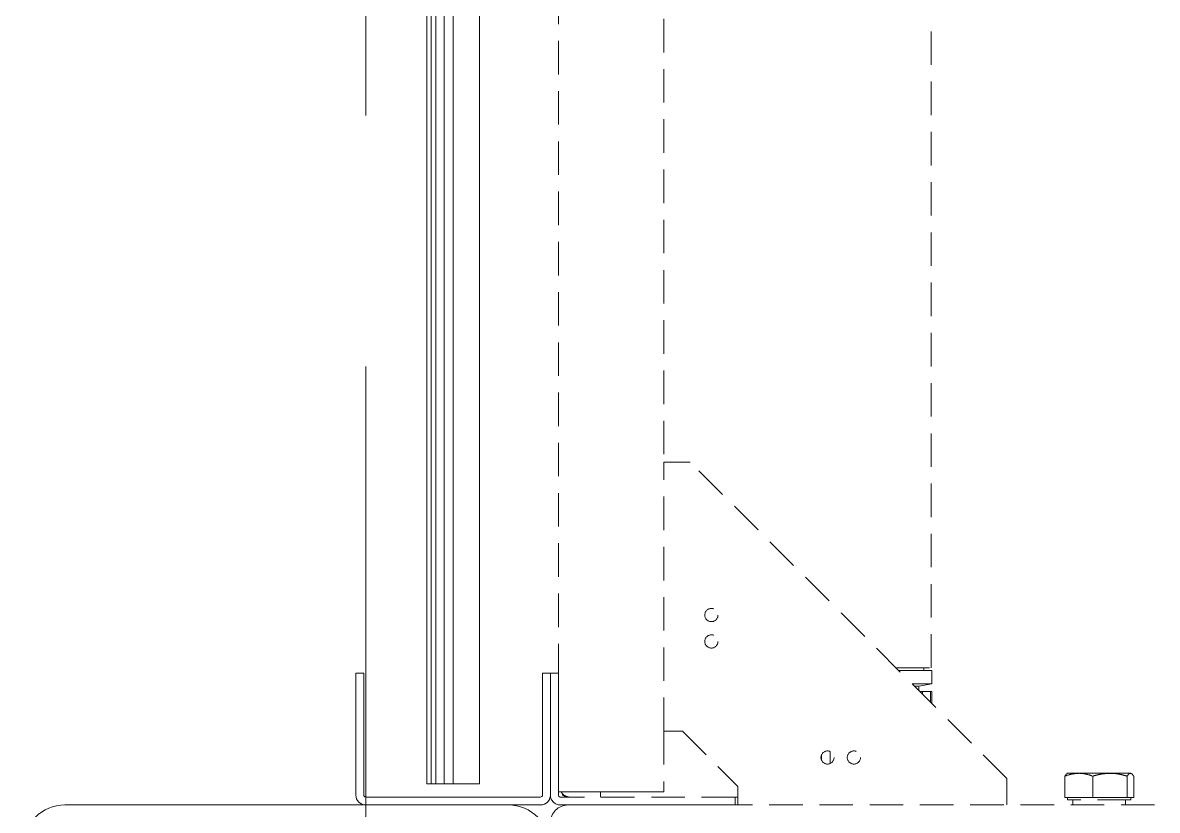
# Model space of a CAD drawing. Header units: millimetres. Extents: x 5227 to 261376, y 53707 to 123566.
# Drawn here: x 94342.3 to 94772.3, y 106871.5 to 107170.1 of the extents above; entities that cross this region are included whole.
import ezdxf

# ---------------------------------------------------------------- set-up
doc = ezdxf.new("R2010")
doc.units = ezdxf.units.MM
doc.linetypes.add('CENTERX2', pattern=[101.6, 63.5, -12.7, 12.7, -12.7])
doc.linetypes.add('HIDDEN', pattern=[9.525, 6.35, -3.175])
doc.layers.get('0').update_dxf_attribs({"lineweight": 0})
for name, color, linetype, lineweight in [('PV_DIMENTION_SECOND_ROMANS', 7, 'Continuous', 0), ('PV_EXTRA_LINE', 252, 'Continuous', 0), ('PV_STEEL LINE', 7, 'Continuous', 0), ('PV_STEEL_BOX&PIPE_SECTION', 6, 'Continuous', 0), ('PV_TEXT_ROMANS', 7, 'Continuous', 0)]:
    doc.layers.add(name, color=color, linetype=linetype, lineweight=lineweight)
doc.layers.add('PV_GRID_LINE', color=252, linetype='CENTERX2', lineweight=0, transparency=0.5)
doc.styles.add('PV_ROMANS', font='romans.shx')

# ---------------------------------------------------------------- blocks, each defined once
blk = doc.blocks.new('*U326')
at = {"layer": 'PV_EXTRA_LINE', "linetype": 'CENTERX2', "ltscale": 10}
blk.add_line((0, -299.91), (0, -34226.83), dxfattribs=at)
at = {"layer": 'PV_TEXT_ROMANS', "color": 7, "style": 'PV_ROMANS'}
blk.add_attdef('1', (-101.49, 132.36), '', height=200, dxfattribs=at)
blk = doc.blocks.new('SHS 200X8.0TK')
at = {"layer": 'PV_STEEL_BOX&PIPE_SECTION', "linetype": 'ByBlock'}
for points in [[(-84, 100), (84, 100, -0.414214), (100, 84), (100, -84, -0.414214), (84, -100), (-84, -100, -0.414214), (-100, -84), (-100, 84, -0.414214)], [(-84, 92), (84, 92, -0.414214), (92, 84), (92, -84, -0.414214), (84, -92), (-84, -92, -0.414214), (-92, -84), (-92, 84, -0.414214)]]:
    blk.add_lwpolyline(points, format="xyb", close=True, dxfattribs=at)
blk = doc.blocks.new('5251YJ5ET1M5TU')
at = {"color": 252, "linetype": 'HIDDEN', "lineweight": 0, "ltscale": 2}
for p, q in [((51918.39, 114445.35), (51918.39, 109855.35)), ((52059.67, 109902.35), (52059.67, 114398.35)), ((51958.39, 114320.35), (51958.39, 109980.35)), ((51958.39, 109878.35), (51958.39, 109980.35)), ((51958.39, 109980.35), (51963.12, 109980.35)), ((51968.39, 109980.35), (51963.12, 109980.35)), ((52088.39, 109860.35), (51968.39, 109980.35)), ((51915.39, 109900.35), (51918.39, 109900.35)), ((51918.39, 109900.35), (51918.39, 109854.1)), ((52046.39, 109902.35), (52059.67, 109902.35)), ((52047.39, 109901.35), (52059.97, 109901.35)), ((52056.87, 109901.35), (52056.87, 109902.35)), ((52059.97, 109896.22), (52059.97, 109901.35)), ((52052.52, 109896.22), (52059.97, 109896.22)), ((52053.39, 109895.35), (52055.04, 109895.35)), ((52055.04, 109895.35), (52059.97, 109896.22)), ((52055.04, 109893.7), (52055.04, 109895.35)), ((52056.33, 109893.35), (52055.42, 109893.35)), ((52056.33, 109893.35), (52056.36, 109893.35)), ((52056.36, 109892.38), (52056.36, 109893.35)), ((52058.46, 109893.35), (52056.36, 109893.35)), ((52058.46, 109893.35), (52058.95, 109893.35)), ((52059.41, 109893.35), (52058.95, 109893.35)), ((52059.41, 109893.35), (52059.42, 109893.35)), ((52059.42, 109889.32), (52059.42, 109893.35)), ((52059.55, 109893.35), (52059.42, 109893.35)), ((52059.55, 109893.35), (52059.94, 109893.35)), ((52059.94, 109888.8), (52059.94, 109893.35)), ((51963.12, 109878.35), (51958.39, 109878.35)), ((51958.39, 109878.35), (51958.39, 109855.35)), ((51963.12, 109878.35), (51965.39, 109878.35)), ((51965.39, 109878.35), (51986.39, 109857.35)), ((52021.37, 109866.05), (52021.37, 109870.65)), ((52018.07, 109867.42), (52018.07, 109869.29)), ((52110.35, 109853.15), (52110.35, 109861.28)), ((52111.39, 109862.35), (52111.17, 109862.23)), ((52115.64, 109862.35), (52111.39, 109862.35)), ((52127.45, 109862.35), (52115.64, 109862.35)), ((52120.93, 109853.15), (52120.93, 109861.28)), ((52127.45, 109862.35), (52135.2, 109862.35)), ((52133.97, 109853.15), (52133.97, 109861.28)), ((52135.39, 109862.35), (52135.2, 109862.35)), ((52135.61, 109862.23), (52135.39, 109862.35)), ((52136.43, 109853.15), (52136.43, 109861.28)), ((51986.39, 109857.35), (51986.39, 109855.09)), ((52088.39, 109855.09), (52088.39, 109860.35)), ((51985.39, 109853.35), (51919.14, 109853.35)), ((51920.02, 109854.16), (51920.02, 109854.51)), ((51920.4, 109853.94), (51920.02, 109854.16)), ((51920.38, 109853.93), (51921.39, 109853.35)), ((51934.39, 109855.35), (51934.39, 109853.35)), ((51952.39, 109855.35), (51958.39, 109855.35)), ((51985.28, 109853.35), (51985.59, 109853.35)), ((51985.39, 109853.35), (51985.39, 109850.35)), ((51985.59, 109853.35), (51986.39, 109853.35)), ((51986.39, 109850.35), (51986.39, 109855.09)), ((52088.39, 109855.09), (52088.39, 109850.35)), ((52115.64, 109853.15), (52110.35, 109853.15)), ((52111.39, 109853.15), (52111.39, 109852.35)), ((52135.39, 109852.35), (52111.39, 109852.35)), ((52113.39, 109852.35), (52113.39, 109850.35)), ((52120.93, 109853.15), (52115.64, 109853.15)), ((52127.45, 109853.15), (52120.93, 109853.15)), ((52133.97, 109853.15), (52127.45, 109853.15)), ((52133.39, 109850.35), (52133.39, 109852.35)), ((52135.2, 109853.15), (52133.97, 109853.15)), ((52136.43, 109853.15), (52135.2, 109853.15)), ((52135.39, 109852.35), (52135.39, 109853.15)), ((51985.39, 109850.35), (51919.14, 109850.35)), ((51921.39, 109850.35), (51921.31, 109850.31)), ((51922.09, 109850.35), (52345.39, 109850.35))]:
    blk.add_line(p, q, dxfattribs=at)
at = {"color": 7, "linetype": 'Continuous', "lineweight": 15}
for p, q in [((51841.64, 109900.35), (51844.64, 109900.35)), ((51841.64, 109900.35), (51841.64, 109854.1)), ((51844.64, 109900.35), (51844.64, 109854.1)), ((51915.39, 109900.35), (51912.39, 109900.35)), ((51912.39, 109900.35), (51912.39, 109854.1)), ((51915.39, 109854.1), (51915.39, 109900.35)), ((51845.39, 109853.35), (51911.64, 109853.35)), ((51918.39, 109855.35), (51952.39, 109855.35)), ((51845.39, 109850.35), (51911.64, 109850.35))]:
    blk.add_line(p, q, dxfattribs=at)
at = {"color": 252, "linetype": 'HIDDEN', "lineweight": 0, "ltscale": 2}
for centre in [(51976.39, 109922.35), (51976.39, 109912.35), (52020.39, 109868.35), (52030.39, 109868.35)]:
    blk.add_circle(centre, 2.5, dxfattribs=at)
at = {"color": 7, "linetype": 'Continuous', "lineweight": 15}
for centre, radius, start, end in [((51845.39, 109854.1), 3.75, 180, 270), ((51845.37, 109854.09), 3.74, 180, 270), ((51845.39, 109854.1), 0.75, 180, 270), ((51911.64, 109854.1), 0.75, 270, 0), ((51911.64, 109854.1), 3.75, 270, 0), ((51911.65, 109854.09), 3.74, 270, 0)]:
    blk.add_arc(centre, radius, start, end, dxfattribs=at)
at = {"color": 252, "linetype": 'HIDDEN', "lineweight": 0, "ltscale": 2}
for centre, radius, start, end in [((51919.14, 109854.1), 3.75, 180, 270), ((51919.12, 109854.09), 3.74, 180, 270), ((51919.14, 109854.1), 0.75, 180, 270), ((51922.72, 109857.09), 3.74, 207.6943, 270), ((51922.09, 109843.65), 6.7, 90, 180)]:
    blk.add_arc(centre, radius, start, end, dxfattribs=at)
for points, knots in [([(52110.35, 109861.28), (52111.21, 109861.58), (52112.94, 109862.18), (52114.73, 109862.3), (52115.64, 109862.35)], [0, 0, 0, 0, 0.495458, 1, 1, 1, 1]), ([(52111.19, 109862.18), (52111.1, 109862.14), (52110.81, 109862.01), (52110.54, 109861.58), (52110.35, 109861.28)], [0, 0, 0, 0, 0.320646, 1, 1, 1, 1]), ([(52115.64, 109862.35), (52115.76, 109862.35), (52116.71, 109862.34), (52118.5, 109862.11), (52120.11, 109861.56), (52120.93, 109861.28)], [0, 0, 0, 0, 0.070099, 0.530789, 1, 1, 1, 1]), ([(52120.93, 109861.28), (52121.37, 109861.41), (52122.66, 109861.78), (52124.83, 109862.24), (52126.57, 109862.31), (52127.45, 109862.35)], [0, 0, 0, 0, 0.211364, 0.60308, 1, 1, 1, 1]), ([(52127.45, 109862.35), (52127.96, 109862.34), (52129.31, 109862.3), (52131.5, 109861.97), (52133.14, 109861.51), (52133.97, 109861.28)], [0, 0, 0, 0, 0.232135, 0.613896, 1, 1, 1, 1]), ([(52133.97, 109861.28), (52134.16, 109861.58), (52134.57, 109862.18), (52134.99, 109862.3), (52135.2, 109862.35)], [0, 0, 0, 0, 0.495458, 1, 1, 1, 1]), ([(52135.2, 109862.35), (52135.22, 109862.35), (52135.45, 109862.34), (52135.86, 109862.11), (52136.24, 109861.56), (52136.43, 109861.28)], [0, 0, 0, 0, 0.070099, 0.530789, 1, 1, 1, 1]), ([(51922.19, 109853.45), (51921.92, 109853.49), (51921.18, 109853.59), (51920.47, 109853.94), (51920.02, 109854.16)], [0, 0, 0, 0, 0.370955, 1, 1, 1, 1])]:
    blk.add_open_spline(points, degree=3, knots=knots, dxfattribs=at)
at = {"layer": 'PV_STEEL LINE', "color": 250, "linetype": 'ByBlock'}
for p, q in [((51868.51, 109858.35), (51868.51, 114442.35)), ((51888.51, 109858.35), (51888.51, 114442.35)), ((51888.51, 109858.35), (51868.51, 109858.35))]:
    blk.add_line(p, q, dxfattribs=at)
at = {"layer": 'PV_STEEL LINE', "color": 252, "linetype": 'ByBlock'}
for p, q in [((51870.22, 109858.35), (51870.22, 114442.35)), ((51871.93, 109858.35), (51871.93, 114442.35)), ((51875.16, 109858.35), (51875.16, 114442.35)), ((51878.51, 109858.35), (51878.51, 114442.35))]:
    blk.add_line(p, q, dxfattribs=at)
at = {"layer": 'PV_STEEL_BOX&PIPE_SECTION', "linetype": 'ByBlock', "rotation": 89.99999999999982}
blk.add_blockref('SHS 200X8.0TK', (51815.39, 109750.35), dxfattribs=at)

msp = doc.modelspace()

# ---------------------------------------------------------------- block references
at = {"layer": 'PV_DIMENTION_SECOND_ROMANS'}
msp.add_blockref('5251YJ5ET1M5TU', (42626.96, -2976.82), dxfattribs=at)
at = {"layer": 'PV_GRID_LINE', "linetype": 'ByBlock', "lineweight": 0, "xscale": 0.75, "yscale": 0.75, "zscale": 0.75}
msp.add_blockref('*U326', (94472.34, 116408.65), dxfattribs=at)

doc.saveas('drawing.dxf')
